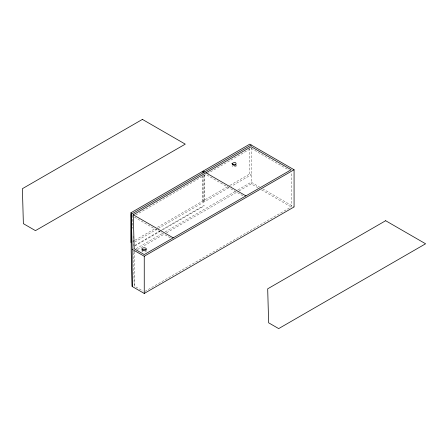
<?xml version="1.0" encoding="UTF-8"?>
<svg xmlns="http://www.w3.org/2000/svg" width="448" height="448" viewBox="0 0 448 448"><rect width="100%" height="100%" fill="white"/><g stroke="black" fill="none" stroke-linecap="round" stroke-linejoin="round"><path stroke-width="0.34" stroke-dasharray="2.24 1.68" d="M236.342 165.906C235.402 167.227 232.994 167.115 232.047 165.85M135.688 215.057L205.951 174.49L243.482 196.157M207.155 173.796L251.222 148.355L288.753 170.022M132.765 241.483L134.568 240.442M135.173 240.094L155.036 228.626M157.444 227.237L202.591 201.169L204.042 202.009L204.042 174.602M203.05 175.986L203.05 200.906L229.404 185.69M230.003 185.343L249.771 173.93L251.222 174.77L231.454 186.183M134.814 241.976L157.69 228.771M158.29 228.424L204.042 202.009M203.05 200.906L204.501 201.746L229.057 187.566M134.82 245.414L159.516 231.157M161.93 229.762L204.098 205.419L204.098 205.974L160.72 231.017M134.82 245.974L160.121 231.364M136.046 248.702L162.719 233.307M165.144 231.907L235.458 191.313M237.882 189.913L251.222 182.213L259.672 187.09M133.263 251.989L134.473 251.289M137.497 249.542L164.114 234.175M166.533 232.781L238.515 191.218M239.12 190.87L251.222 183.887L257.88 187.729M144.855 291.43L291.172 206.954L291.172 173.191M262.685 188.832L294.073 206.954M261.509 189.829L291.172 206.954M134.473 217.157L170.794 238.123M133.286 252.678L134.204 285.975L143.069 291.094M251.222 147.762L251.222 183.887M249.771 148.322L249.771 173.93M204.501 174.748L204.501 201.746M202.591 175.56L202.591 201.169M134.204 251.53L134.204 285.975M133.263 236.141L133.263 248.539M132.406 215.275L132.406 228.295M146.395 250.762A2.279 1.316 0 0 1 144.116 252.078A2.279 1.316 0 0 1 141.837 250.762"/><path stroke-width="0.67" d="M232.226 164.875L234.707 164.315L236.314 165.245M130.956 242.53L130.956 212.766L202.591 171.405L203.459 172.917M203.05 172.525L203.05 171.142L249.771 144.172L294.073 169.747L294.073 206.954L144.25 293.451L132.166 286.474L131.202 251.502L131.202 214.301L251.222 145.006M133.263 214.782L251.222 146.681L291.172 169.747L144.25 254.57L134.204 248.774L133.263 214.782L173.219 237.849M131.202 214.301L132.166 249.273L144.25 256.245L294.073 169.747M203.05 171.142L204.501 171.982M205.951 172.816L245.902 195.882M130.956 212.766L131.83 214.273M144.25 256.245L144.25 293.451M132.166 249.273L132.166 286.474M142.139 250.107A2.279 1.316 0 0 1 146.087 250.107M232.019 163.509C235.57 169.378 238.946 159.46 232.019 163.509M142.419 119.398L22.4 188.686L23.369 223.658L35.448 230.636L185.27 144.138L142.419 119.398M385.65 220.713L267.691 288.814L268.632 322.806L278.678 328.602L425.6 243.779L385.65 220.713M142.974 250.225A2.279 1.316 0 0 0 146.395 249.088A2.279 1.316 0 0 0 142.974 247.951A2.279 1.316 0 0 0 142.974 250.225"/></g></svg>
